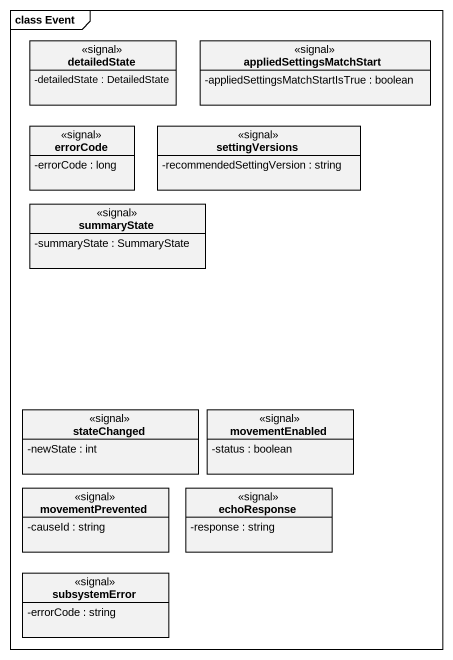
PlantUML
@startuml
mainframe class Event
hide circle
hide empty members
skinparam classAttributeIconSize 0
class detailedState <<signal>> {
  -detailedState : DetailedState
}
class appliedSettingsMatchStart <<signal>> {
  -appliedSettingsMatchStartIsTrue : boolean
}
class errorCode <<signal>> {
  -errorCode : long
}
class settingVersions <<signal>> {
  -recommendedSettingVersion : string
}
class summaryState <<signal>> {
  -summaryState : SummaryState
}
class stateChanged <<signal>> {
  -newState : int
}
class movementEnabled <<signal>> {
  -status : boolean
}
class movementPrevented <<signal>> {
  -causeId : string
}
class echoResponse <<signal>> {
  -response : string
}
class subsystemError <<signal>> {
  -errorCode : string
}
@enduml
